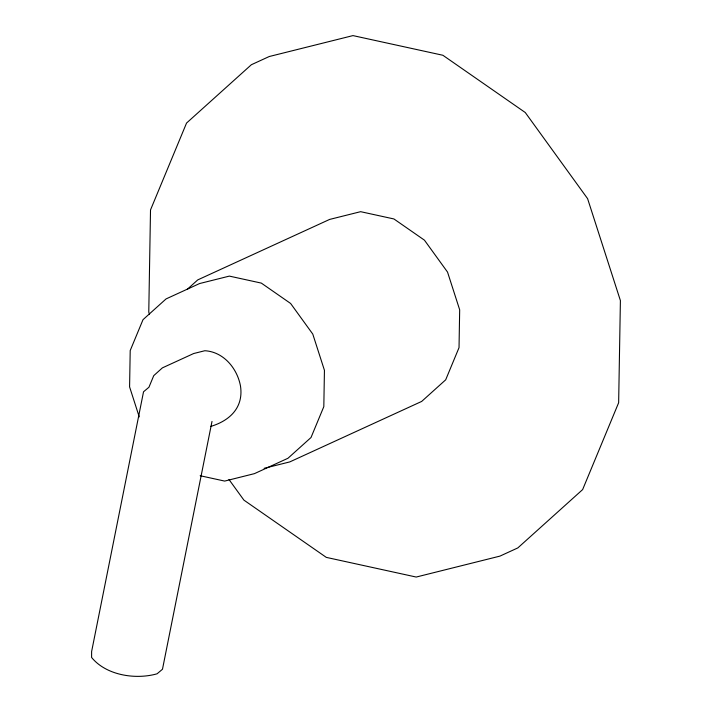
<?xml version="1.0" encoding="UTF-8"?>
<svg xmlns="http://www.w3.org/2000/svg" width="712" height="712" viewBox="0 0 712 712"><rect width="100%" height="100%" fill="white"/><g stroke="black" fill="none" stroke-linecap="round" stroke-linejoin="round"><path stroke-width="1.07" d="M211.998 421.442L162.478 669.253L157.067 673.801C135.654 679.88 106.186 675.439 91.599 657.452L91.617 651.551L143.53 391.787L148.941 387.239L153.739 375.651L162.38 367.873L193.673 353.526L204.842 350.731C223.621 351.817 237.265 368.451 240.496 386.064C243.7 407.415 229.967 420.659 210.672 426.452M187.336 289.268L197.74 279.905L329.612 219.43L360.619 211.678L393.923 218.958L424.441 240.167L447.528 272.073L459.676 309.809L459.026 347.652L445.685 379.816L421.682 401.426L289.811 461.901L264.143 468.318M200.161 475.723L224.672 481.081L254.442 473.64L287.968 458.261L311.01 437.524L323.818 406.641L324.441 370.32L312.782 334.088L290.612 303.463L261.322 283.1L229.353 276.105L199.583 283.545L166.056 298.924L143.014 319.67L130.207 350.544L129.584 386.874L139.24 416.894M228.97 479.488L243.905 500.118L326.301 557.38L416.208 577.049L499.94 556.116L517.82 547.92L582.63 489.589L618.648 402.725L620.401 300.571L587.605 198.666L525.269 112.523L442.873 55.26L352.965 35.6L269.234 56.524L251.354 64.73L186.544 123.06L150.517 209.915L148.772 312.078L149.449 314.179"/></g></svg>
